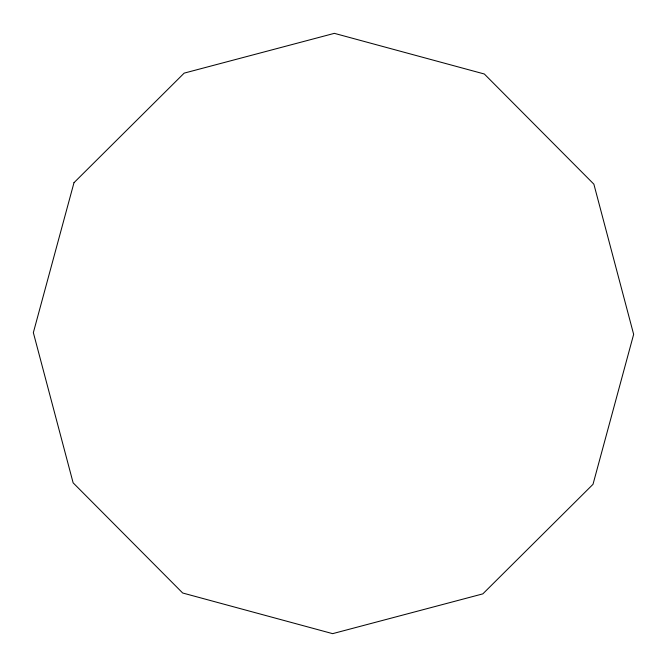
<?xml version="1.0" encoding="UTF-8"?>
<svg xmlns="http://www.w3.org/2000/svg" width="667" height="667" viewBox="0 0 667 667"><rect width="100%" height="100%" fill="white"/><g stroke="black" fill="none" stroke-linecap="round" stroke-linejoin="round"><path stroke-width="1" d="M73.995 182.683L33.35 332.641L73.128 482.833L182.683 593.005L332.641 633.65L482.833 593.872L593.005 484.317L633.65 334.359L593.872 184.167L484.317 73.995L334.359 33.35L184.167 73.128L73.995 182.683"/></g></svg>
